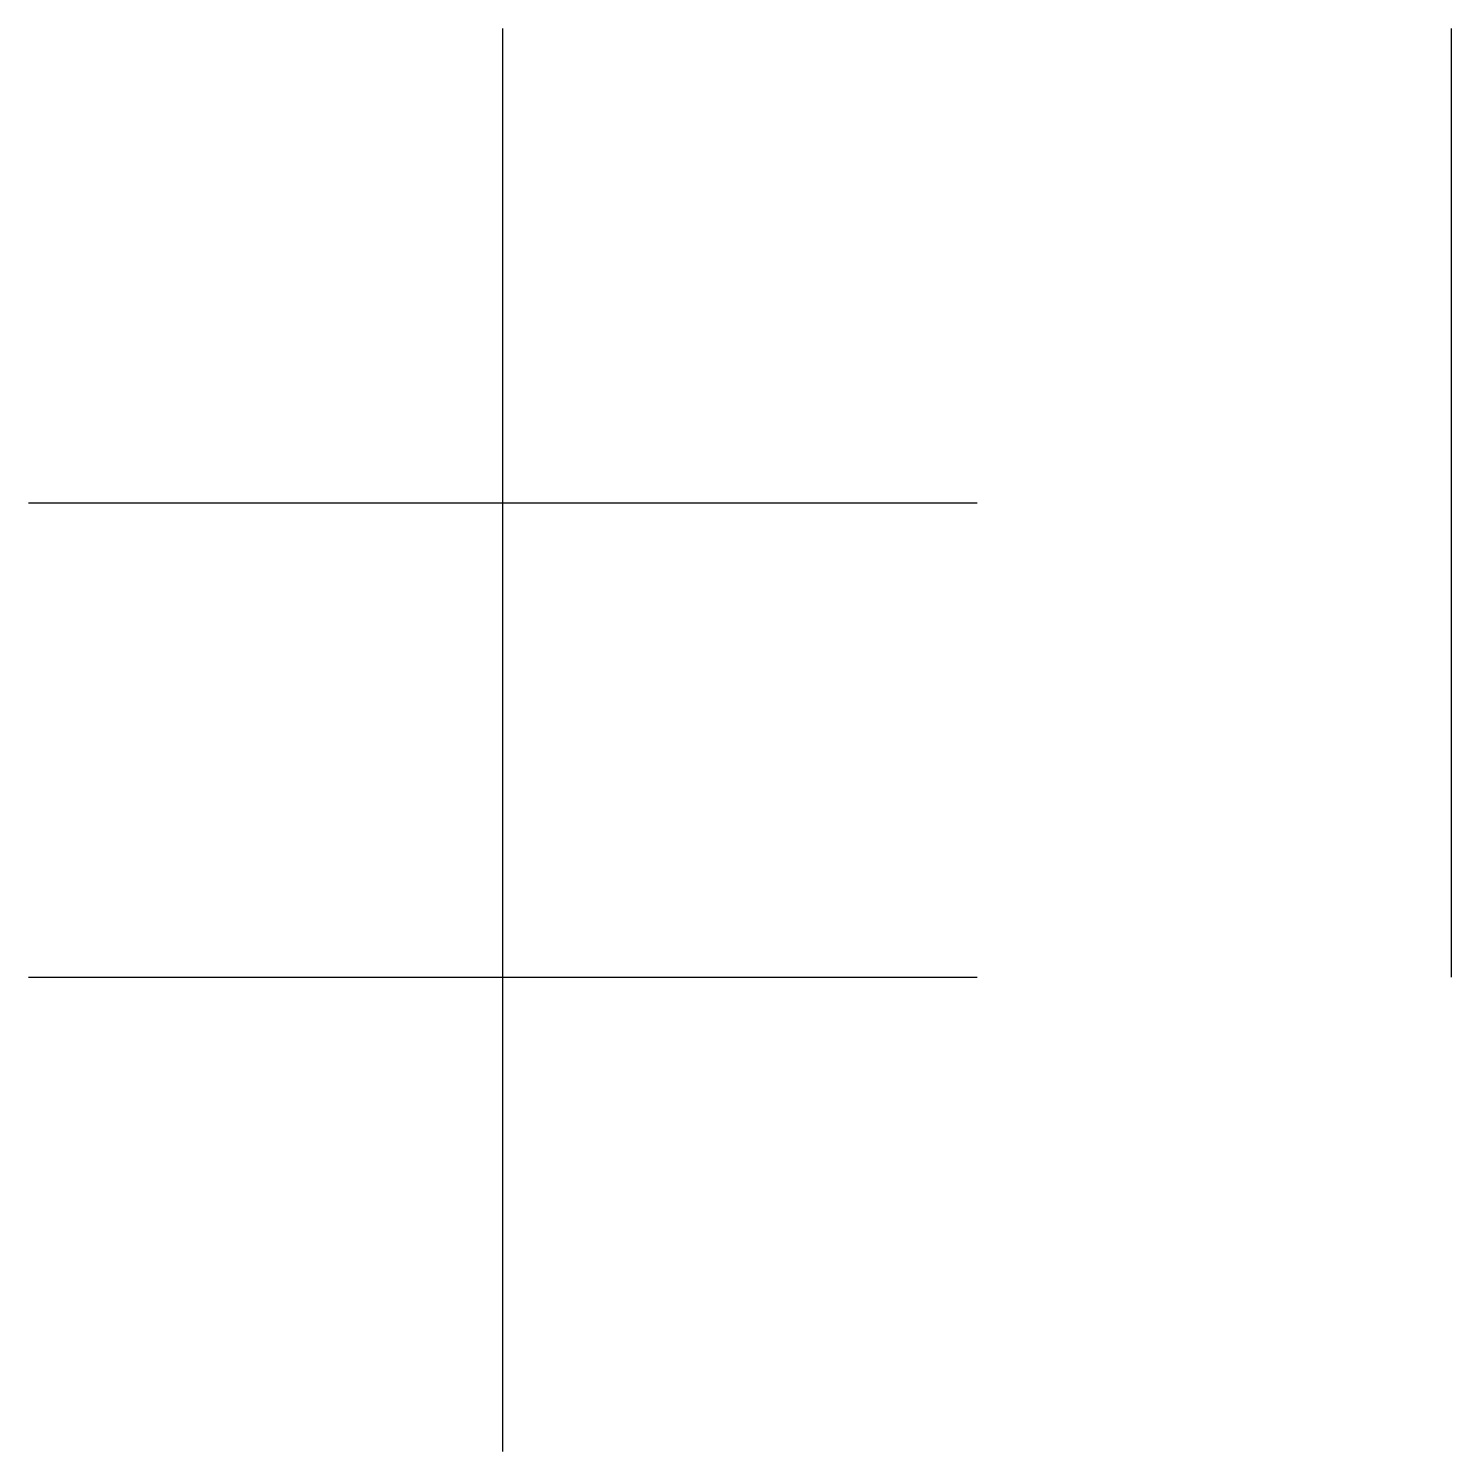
# Model space of a CAD drawing. Header units: metres. Extents: x 0 to 3, y -1 to 2.
import ezdxf

# ---------------------------------------------------------------- set-up
doc = ezdxf.new("R2010")
doc.units = ezdxf.units.M

msp = doc.modelspace()

# ---------------------------------------------------------------- linework, layer by layer
at = {"layer": 'contract_cross'}
for p, q in [((3, 0), (3, 2)), ((0, 1), (2, 1))]:
    msp.add_line(p, q, dxfattribs=at)
at = {"layer": 'parallel'}
for p, q in [((1, -1), (1, 2)), ((0, 1), (2, 1)), ((0, 0), (2, 0))]:
    msp.add_line(p, q, dxfattribs=at)

doc.saveas('drawing.dxf')
